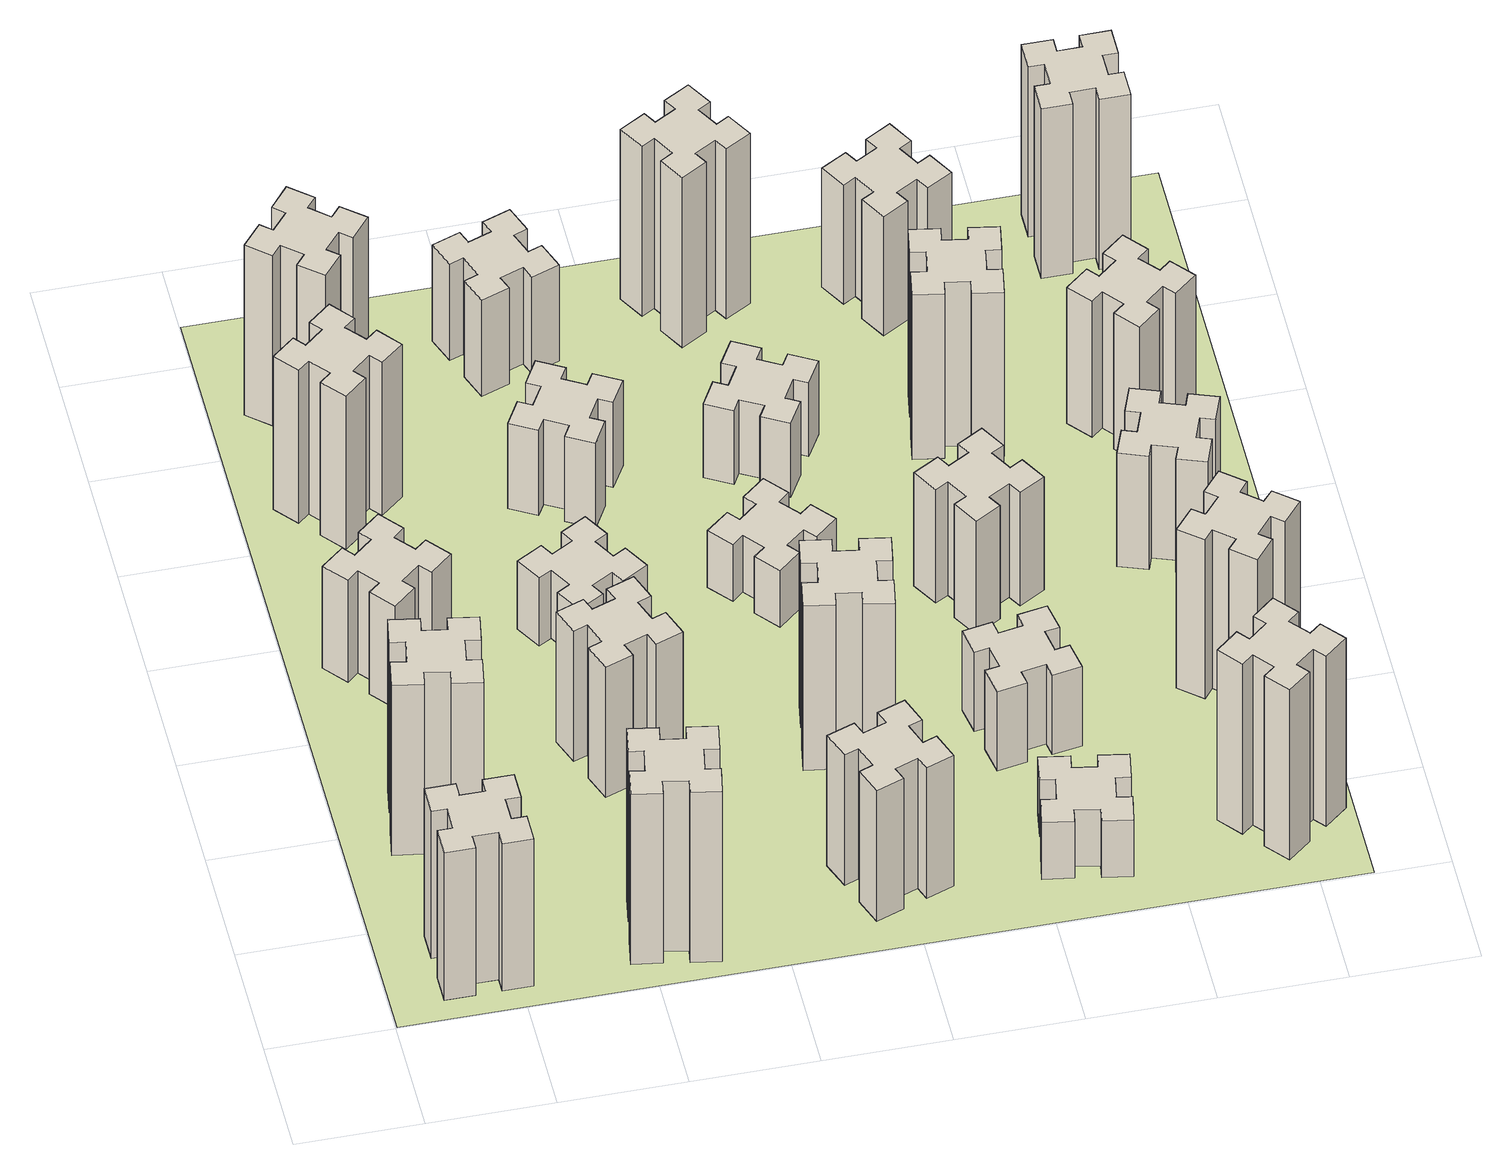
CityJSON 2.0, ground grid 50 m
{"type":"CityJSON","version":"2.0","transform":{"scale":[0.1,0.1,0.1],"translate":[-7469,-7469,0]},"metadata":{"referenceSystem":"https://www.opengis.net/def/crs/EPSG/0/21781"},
"CityObjects":{
"building1":{"type":"Building","attributes":{"class":"1000","function":"1000","usage":"1000","yearOfConstruction":2016,"roofType":"1000","measuredHeight":78,"storeysAboveGround":30,"storeysBelowGround":0},"geometry":[{"type":"Solid","lod":"1","boundaries":[[[[0,1,2,3,4,5,6,7,8,9,10,11,12,13,14,15,16,17,18,19]],[[17,16,20,21]],[[16,15,22,20]],[[15,14,23,22]],[[14,13,24,23]],[[13,12,25,24]],[[12,11,26,25]],[[11,10,27,26]],[[10,9,28,27]],[[9,8,29,28]],[[8,7,30,29]],[[7,6,31,30]],[[6,5,32,31]],[[5,4,33,32]],[[4,3,34,33]],[[3,2,35,34]],[[2,1,36,35]],[[1,0,37,36]],[[0,19,38,37]],[[19,18,39,38]],[[18,17,21,39]],[[24,25,26,27,28,29,30,31,32,33,34,35,36,37,38,39,21,20,22,23]]]]}]},
"building2":{"type":"Building","attributes":{"class":"1000","function":"1000","usage":"1000","yearOfConstruction":2016,"roofType":"1000","measuredHeight":90,"storeysAboveGround":30,"storeysBelowGround":0},"geometry":[{"type":"Solid","lod":"1","boundaries":[[[[40,41,42,43,44,45,46,47,48,49,50,51,52,53,54,55,56,57,58,59]],[[57,56,60,61]],[[56,55,62,60]],[[55,54,63,62]],[[54,53,64,63]],[[53,52,65,64]],[[52,51,66,65]],[[51,50,67,66]],[[50,49,68,67]],[[49,48,69,68]],[[48,47,70,69]],[[47,46,71,70]],[[46,45,72,71]],[[45,44,73,72]],[[44,43,74,73]],[[43,42,75,74]],[[42,41,76,75]],[[41,40,77,76]],[[40,59,78,77]],[[59,58,79,78]],[[58,57,61,79]],[[64,65,66,67,68,69,70,71,72,73,74,75,76,77,78,79,61,60,62,63]]]]}]},
"building3":{"type":"Building","attributes":{"class":"1000","function":"1000","usage":"1000","yearOfConstruction":2016,"roofType":"1000","measuredHeight":54,"storeysAboveGround":30,"storeysBelowGround":0},"geometry":[{"type":"Solid","lod":"1","boundaries":[[[[80,81,82,83,84,85,86,87,88,89,90,91,92,93,94,95,96,97,98,99]],[[97,96,100,101]],[[96,95,102,100]],[[95,94,103,102]],[[94,93,104,103]],[[93,92,105,104]],[[92,91,106,105]],[[91,90,107,106]],[[90,89,108,107]],[[89,88,109,108]],[[88,87,110,109]],[[87,86,111,110]],[[86,85,112,111]],[[85,84,113,112]],[[84,83,114,113]],[[83,82,115,114]],[[82,81,116,115]],[[81,80,117,116]],[[80,99,118,117]],[[99,98,119,118]],[[98,97,101,119]],[[104,105,106,107,108,109,110,111,112,113,114,115,116,117,118,119,101,100,102,103]]]]}]},
"building4":{"type":"Building","attributes":{"class":"1000","function":"1000","usage":"1000","yearOfConstruction":2016,"roofType":"1000","measuredHeight":81,"storeysAboveGround":30,"storeysBelowGround":0},"geometry":[{"type":"Solid","lod":"1","boundaries":[[[[120,121,122,123,124,125,126,127,128,129,130,131,132,133,134,135,136,137,138,139]],[[137,136,140,141]],[[136,135,142,140]],[[135,134,143,142]],[[134,133,144,143]],[[133,132,145,144]],[[132,131,146,145]],[[131,130,147,146]],[[130,129,148,147]],[[129,128,149,148]],[[128,127,150,149]],[[127,126,151,150]],[[126,125,152,151]],[[125,124,153,152]],[[124,123,154,153]],[[123,122,155,154]],[[122,121,156,155]],[[121,120,157,156]],[[120,139,158,157]],[[139,138,159,158]],[[138,137,141,159]],[[144,145,146,147,148,149,150,151,152,153,154,155,156,157,158,159,141,140,142,143]]]]}]},
"building5":{"type":"Building","attributes":{"class":"1000","function":"1000","usage":"1000","yearOfConstruction":2016,"roofType":"1000","measuredHeight":90,"storeysAboveGround":30,"storeysBelowGround":0},"geometry":[{"type":"Solid","lod":"1","boundaries":[[[[160,161,162,163,164,165,166,167,168,169,170,171,172,173,174,175,176,177,178,179]],[[177,176,180,181]],[[176,175,182,180]],[[175,174,183,182]],[[174,173,184,183]],[[173,172,185,184]],[[172,171,186,185]],[[171,170,187,186]],[[170,169,188,187]],[[169,168,189,188]],[[168,167,190,189]],[[167,166,191,190]],[[166,165,192,191]],[[165,164,193,192]],[[164,163,194,193]],[[163,162,195,194]],[[162,161,196,195]],[[161,160,197,196]],[[160,179,198,197]],[[179,178,199,198]],[[178,177,181,199]],[[184,185,186,187,188,189,190,191,192,193,194,195,196,197,198,199,181,180,182,183]]]]}]},
"building6":{"type":"Building","attributes":{"class":"1000","function":"1000","usage":"1000","yearOfConstruction":2016,"roofType":"1000","measuredHeight":90,"storeysAboveGround":30,"storeysBelowGround":0},"geometry":[{"type":"Solid","lod":"1","boundaries":[[[[200,201,202,203,204,205,206,207,208,209,210,211,212,213,214,215,216,217,218,219]],[[217,216,220,221]],[[216,215,222,220]],[[215,214,223,222]],[[214,213,224,223]],[[213,212,225,224]],[[212,211,226,225]],[[211,210,227,226]],[[210,209,228,227]],[[209,208,229,228]],[[208,207,230,229]],[[207,206,231,230]],[[206,205,232,231]],[[205,204,233,232]],[[204,203,234,233]],[[203,202,235,234]],[[202,201,236,235]],[[201,200,237,236]],[[200,219,238,237]],[[219,218,239,238]],[[218,217,221,239]],[[224,225,226,227,228,229,230,231,232,233,234,235,236,237,238,239,221,220,222,223]]]]}]},
"building7":{"type":"Building","attributes":{"class":"1000","function":"1000","usage":"1000","yearOfConstruction":2016,"roofType":"1000","measuredHeight":69,"storeysAboveGround":30,"storeysBelowGround":0},"geometry":[{"type":"Solid","lod":"1","boundaries":[[[[240,241,242,243,244,245,246,247,248,249,250,251,252,253,254,255,256,257,258,259]],[[257,256,260,261]],[[256,255,262,260]],[[255,254,263,262]],[[254,253,264,263]],[[253,252,265,264]],[[252,251,266,265]],[[251,250,267,266]],[[250,249,268,267]],[[249,248,269,268]],[[248,247,270,269]],[[247,246,271,270]],[[246,245,272,271]],[[245,244,273,272]],[[244,243,274,273]],[[243,242,275,274]],[[242,241,276,275]],[[241,240,277,276]],[[240,259,278,277]],[[259,258,279,278]],[[258,257,261,279]],[[264,265,266,267,268,269,270,271,272,273,274,275,276,277,278,279,261,260,262,263]]]]}]},
"building8":{"type":"Building","attributes":{"class":"1000","function":"1000","usage":"1000","yearOfConstruction":2016,"roofType":"1000","measuredHeight":36,"storeysAboveGround":30,"storeysBelowGround":0},"geometry":[{"type":"Solid","lod":"1","boundaries":[[[[280,281,282,283,284,285,286,287,288,289,290,291,292,293,294,295,296,297,298,299]],[[297,296,300,301]],[[296,295,302,300]],[[295,294,303,302]],[[294,293,304,303]],[[293,292,305,304]],[[292,291,306,305]],[[291,290,307,306]],[[290,289,308,307]],[[289,288,309,308]],[[288,287,310,309]],[[287,286,311,310]],[[286,285,312,311]],[[285,284,313,312]],[[284,283,314,313]],[[283,282,315,314]],[[282,281,316,315]],[[281,280,317,316]],[[280,299,318,317]],[[299,298,319,318]],[[298,297,301,319]],[[304,305,306,307,308,309,310,311,312,313,314,315,316,317,318,319,301,300,302,303]]]]}]},
"building9":{"type":"Building","attributes":{"class":"1000","function":"1000","usage":"1000","yearOfConstruction":2016,"roofType":"1000","measuredHeight":45,"storeysAboveGround":30,"storeysBelowGround":0},"geometry":[{"type":"Solid","lod":"1","boundaries":[[[[320,321,322,323,324,325,326,327,328,329,330,331,332,333,334,335,336,337,338,339]],[[337,336,340,341]],[[336,335,342,340]],[[335,334,343,342]],[[334,333,344,343]],[[333,332,345,344]],[[332,331,346,345]],[[331,330,347,346]],[[330,329,348,347]],[[329,328,349,348]],[[328,327,350,349]],[[327,326,351,350]],[[326,325,352,351]],[[325,324,353,352]],[[324,323,354,353]],[[323,322,355,354]],[[322,321,356,355]],[[321,320,357,356]],[[320,339,358,357]],[[339,338,359,358]],[[338,337,341,359]],[[344,345,346,347,348,349,350,351,352,353,354,355,356,357,358,359,341,340,342,343]]]]}]},
"building10":{"type":"Building","attributes":{"class":"1000","function":"1000","usage":"1000","yearOfConstruction":2016,"roofType":"1000","measuredHeight":69,"storeysAboveGround":30,"storeysBelowGround":0},"geometry":[{"type":"Solid","lod":"1","boundaries":[[[[360,361,362,363,364,365,366,367,368,369,370,371,372,373,374,375,376,377,378,379]],[[377,376,380,381]],[[376,375,382,380]],[[375,374,383,382]],[[374,373,384,383]],[[373,372,385,384]],[[372,371,386,385]],[[371,370,387,386]],[[370,369,388,387]],[[369,368,389,388]],[[368,367,390,389]],[[367,366,391,390]],[[366,365,392,391]],[[365,364,393,392]],[[364,363,394,393]],[[363,362,395,394]],[[362,361,396,395]],[[361,360,397,396]],[[360,379,398,397]],[[379,378,399,398]],[[378,377,381,399]],[[384,385,386,387,388,389,390,391,392,393,394,395,396,397,398,399,381,380,382,383]]]]}]},
"building11":{"type":"Building","attributes":{"class":"1000","function":"1000","usage":"1000","yearOfConstruction":2016,"roofType":"1000","measuredHeight":51,"storeysAboveGround":30,"storeysBelowGround":0},"geometry":[{"type":"Solid","lod":"1","boundaries":[[[[400,401,402,403,404,405,406,407,408,409,410,411,412,413,414,415,416,417,418,419]],[[417,416,420,421]],[[416,415,422,420]],[[415,414,423,422]],[[414,413,424,423]],[[413,412,425,424]],[[412,411,426,425]],[[411,410,427,426]],[[410,409,428,427]],[[409,408,429,428]],[[408,407,430,429]],[[407,406,431,430]],[[406,405,432,431]],[[405,404,433,432]],[[404,403,434,433]],[[403,402,435,434]],[[402,401,436,435]],[[401,400,437,436]],[[400,419,438,437]],[[419,418,439,438]],[[418,417,421,439]],[[424,425,426,427,428,429,430,431,432,433,434,435,436,437,438,439,421,420,422,423]]]]}]},
"building12":{"type":"Building","attributes":{"class":"1000","function":"1000","usage":"1000","yearOfConstruction":2016,"roofType":"1000","measuredHeight":87,"storeysAboveGround":30,"storeysBelowGround":0},"geometry":[{"type":"Solid","lod":"1","boundaries":[[[[440,441,442,443,444,445,446,447,448,449,450,451,452,453,454,455,456,457,458,459]],[[457,456,460,461]],[[456,455,462,460]],[[455,454,463,462]],[[454,453,464,463]],[[453,452,465,464]],[[452,451,466,465]],[[451,450,467,466]],[[450,449,468,467]],[[449,448,469,468]],[[448,447,470,469]],[[447,446,471,470]],[[446,445,472,471]],[[445,444,473,472]],[[444,443,474,473]],[[443,442,475,474]],[[442,441,476,475]],[[441,440,477,476]],[[440,459,478,477]],[[459,458,479,478]],[[458,457,461,479]],[[464,465,466,467,468,469,470,471,472,473,474,475,476,477,478,479,461,460,462,463]]]]}]},
"building13":{"type":"Building","attributes":{"class":"1000","function":"1000","usage":"1000","yearOfConstruction":2016,"roofType":"1000","measuredHeight":30,"storeysAboveGround":30,"storeysBelowGround":0},"geometry":[{"type":"Solid","lod":"1","boundaries":[[[[480,481,482,483,484,485,486,487,488,489,490,491,492,493,494,495,496,497,498,499]],[[497,496,500,501]],[[496,495,502,500]],[[495,494,503,502]],[[494,493,504,503]],[[493,492,505,504]],[[492,491,506,505]],[[491,490,507,506]],[[490,489,508,507]],[[489,488,509,508]],[[488,487,510,509]],[[487,486,511,510]],[[486,485,512,511]],[[485,484,513,512]],[[484,483,514,513]],[[483,482,515,514]],[[482,481,516,515]],[[481,480,517,516]],[[480,499,518,517]],[[499,498,519,518]],[[498,497,501,519]],[[504,505,506,507,508,509,510,511,512,513,514,515,516,517,518,519,501,500,502,503]]]]}]},
"building14":{"type":"Building","attributes":{"class":"1000","function":"1000","usage":"1000","yearOfConstruction":2016,"roofType":"1000","measuredHeight":39,"storeysAboveGround":30,"storeysBelowGround":0},"geometry":[{"type":"Solid","lod":"1","boundaries":[[[[520,521,522,523,524,525,526,527,528,529,530,531,532,533,534,535,536,537,538,539]],[[537,536,540,541]],[[536,535,542,540]],[[535,534,543,542]],[[534,533,544,543]],[[533,532,545,544]],[[532,531,546,545]],[[531,530,547,546]],[[530,529,548,547]],[[529,528,549,548]],[[528,527,550,549]],[[527,526,551,550]],[[526,525,552,551]],[[525,524,553,552]],[[524,523,554,553]],[[523,522,555,554]],[[522,521,556,555]],[[521,520,557,556]],[[520,539,558,557]],[[539,538,559,558]],[[538,537,541,559]],[[544,545,546,547,548,549,550,551,552,553,554,555,556,557,558,559,541,540,542,543]]]]}]},
"building15":{"type":"Building","attributes":{"class":"1000","function":"1000","usage":"1000","yearOfConstruction":2016,"roofType":"1000","measuredHeight":30,"storeysAboveGround":30,"storeysBelowGround":0},"geometry":[{"type":"Solid","lod":"1","boundaries":[[[[560,561,562,563,564,565,566,567,568,569,570,571,572,573,574,575,576,577,578,579]],[[577,576,580,581]],[[576,575,582,580]],[[575,574,583,582]],[[574,573,584,583]],[[573,572,585,584]],[[572,571,586,585]],[[571,570,587,586]],[[570,569,588,587]],[[569,568,589,588]],[[568,567,590,589]],[[567,566,591,590]],[[566,565,592,591]],[[565,564,593,592]],[[564,563,594,593]],[[563,562,595,594]],[[562,561,596,595]],[[561,560,597,596]],[[560,579,598,597]],[[579,578,599,598]],[[578,577,581,599]],[[584,585,586,587,588,589,590,591,592,593,594,595,596,597,598,599,581,580,582,583]]]]}]},
"building16":{"type":"Building","attributes":{"class":"1000","function":"1000","usage":"1000","yearOfConstruction":2016,"roofType":"1000","measuredHeight":90,"storeysAboveGround":30,"storeysBelowGround":0},"geometry":[{"type":"Solid","lod":"1","boundaries":[[[[600,601,602,603,604,605,606,607,608,609,610,611,612,613,614,615,616,617,618,619]],[[617,616,620,621]],[[616,615,622,620]],[[615,614,623,622]],[[614,613,624,623]],[[613,612,625,624]],[[612,611,626,625]],[[611,610,627,626]],[[610,609,628,627]],[[609,608,629,628]],[[608,607,630,629]],[[607,606,631,630]],[[606,605,632,631]],[[605,604,633,632]],[[604,603,634,633]],[[603,602,635,634]],[[602,601,636,635]],[[601,600,637,636]],[[600,619,638,637]],[[619,618,639,638]],[[618,617,621,639]],[[624,625,626,627,628,629,630,631,632,633,634,635,636,637,638,639,621,620,622,623]]]]}]},
"building17":{"type":"Building","attributes":{"class":"1000","function":"1000","usage":"1000","yearOfConstruction":2016,"roofType":"1000","measuredHeight":42,"storeysAboveGround":30,"storeysBelowGround":0},"geometry":[{"type":"Solid","lod":"1","boundaries":[[[[640,641,642,643,644,645,646,647,648,649,650,651,652,653,654,655,656,657,658,659]],[[657,656,660,661]],[[656,655,662,660]],[[655,654,663,662]],[[654,653,664,663]],[[653,652,665,664]],[[652,651,666,665]],[[651,650,667,666]],[[650,649,668,667]],[[649,648,669,668]],[[648,647,670,669]],[[647,646,671,670]],[[646,645,672,671]],[[645,644,673,672]],[[644,643,674,673]],[[643,642,675,674]],[[642,641,676,675]],[[641,640,677,676]],[[640,659,678,677]],[[659,658,679,678]],[[658,657,661,679]],[[664,665,666,667,668,669,670,671,672,673,674,675,676,677,678,679,661,660,662,663]]]]}]},
"building18":{"type":"Building","attributes":{"class":"1000","function":"1000","usage":"1000","yearOfConstruction":2016,"roofType":"1000","measuredHeight":60,"storeysAboveGround":30,"storeysBelowGround":0},"geometry":[{"type":"Solid","lod":"1","boundaries":[[[[680,681,682,683,684,685,686,687,688,689,690,691,692,693,694,695,696,697,698,699]],[[697,696,700,701]],[[696,695,702,700]],[[695,694,703,702]],[[694,693,704,703]],[[693,692,705,704]],[[692,691,706,705]],[[691,690,707,706]],[[690,689,708,707]],[[689,688,709,708]],[[688,687,710,709]],[[687,686,711,710]],[[686,685,712,711]],[[685,684,713,712]],[[684,683,714,713]],[[683,682,715,714]],[[682,681,716,715]],[[681,680,717,716]],[[680,699,718,717]],[[699,698,719,718]],[[698,697,701,719]],[[704,705,706,707,708,709,710,711,712,713,714,715,716,717,718,719,701,700,702,703]]]]}]},
"building19":{"type":"Building","attributes":{"class":"1000","function":"1000","usage":"1000","yearOfConstruction":2016,"roofType":"1000","measuredHeight":87,"storeysAboveGround":30,"storeysBelowGround":0},"geometry":[{"type":"Solid","lod":"1","boundaries":[[[[720,721,722,723,724,725,726,727,728,729,730,731,732,733,734,735,736,737,738,739]],[[737,736,740,741]],[[736,735,742,740]],[[735,734,743,742]],[[734,733,744,743]],[[733,732,745,744]],[[732,731,746,745]],[[731,730,747,746]],[[730,729,748,747]],[[729,728,749,748]],[[728,727,750,749]],[[727,726,751,750]],[[726,725,752,751]],[[725,724,753,752]],[[724,723,754,753]],[[723,722,755,754]],[[722,721,756,755]],[[721,720,757,756]],[[720,739,758,757]],[[739,738,759,758]],[[738,737,741,759]],[[744,745,746,747,748,749,750,751,752,753,754,755,756,757,758,759,741,740,742,743]]]]}]},
"building20":{"type":"Building","attributes":{"class":"1000","function":"1000","usage":"1000","yearOfConstruction":2016,"roofType":"1000","measuredHeight":90,"storeysAboveGround":30,"storeysBelowGround":0},"geometry":[{"type":"Solid","lod":"1","boundaries":[[[[760,761,762,763,764,765,766,767,768,769,770,771,772,773,774,775,776,777,778,779]],[[777,776,780,781]],[[776,775,782,780]],[[775,774,783,782]],[[774,773,784,783]],[[773,772,785,784]],[[772,771,786,785]],[[771,770,787,786]],[[770,769,788,787]],[[769,768,789,788]],[[768,767,790,789]],[[767,766,791,790]],[[766,765,792,791]],[[765,764,793,792]],[[764,763,794,793]],[[763,762,795,794]],[[762,761,796,795]],[[761,760,797,796]],[[760,779,798,797]],[[779,778,799,798]],[[778,777,781,799]],[[784,785,786,787,788,789,790,791,792,793,794,795,796,797,798,799,781,780,782,783]]]]}]},
"building21":{"type":"Building","attributes":{"class":"1000","function":"1000","usage":"1000","yearOfConstruction":2016,"roofType":"1000","measuredHeight":63,"storeysAboveGround":30,"storeysBelowGround":0},"geometry":[{"type":"Solid","lod":"1","boundaries":[[[[800,801,802,803,804,805,806,807,808,809,810,811,812,813,814,815,816,817,818,819]],[[817,816,820,821]],[[816,815,822,820]],[[815,814,823,822]],[[814,813,824,823]],[[813,812,825,824]],[[812,811,826,825]],[[811,810,827,826]],[[810,809,828,827]],[[809,808,829,828]],[[808,807,830,829]],[[807,806,831,830]],[[806,805,832,831]],[[805,804,833,832]],[[804,803,834,833]],[[803,802,835,834]],[[802,801,836,835]],[[801,800,837,836]],[[800,819,838,837]],[[819,818,839,838]],[[818,817,821,839]],[[824,825,826,827,828,829,830,831,832,833,834,835,836,837,838,839,821,820,822,823]]]]}]},
"building22":{"type":"Building","attributes":{"class":"1000","function":"1000","usage":"1000","yearOfConstruction":2016,"roofType":"1000","measuredHeight":84,"storeysAboveGround":30,"storeysBelowGround":0},"geometry":[{"type":"Solid","lod":"1","boundaries":[[[[840,841,842,843,844,845,846,847,848,849,850,851,852,853,854,855,856,857,858,859]],[[857,856,860,861]],[[856,855,862,860]],[[855,854,863,862]],[[854,853,864,863]],[[853,852,865,864]],[[852,851,866,865]],[[851,850,867,866]],[[850,849,868,867]],[[849,848,869,868]],[[848,847,870,869]],[[847,846,871,870]],[[846,845,872,871]],[[845,844,873,872]],[[844,843,874,873]],[[843,842,875,874]],[[842,841,876,875]],[[841,840,877,876]],[[840,859,878,877]],[[859,858,879,878]],[[858,857,861,879]],[[864,865,866,867,868,869,870,871,872,873,874,875,876,877,878,879,861,860,862,863]]]]}]},
"building23":{"type":"Building","attributes":{"class":"1000","function":"1000","usage":"1000","yearOfConstruction":2016,"roofType":"1000","measuredHeight":60,"storeysAboveGround":30,"storeysBelowGround":0},"geometry":[{"type":"Solid","lod":"1","boundaries":[[[[880,881,882,883,884,885,886,887,888,889,890,891,892,893,894,895,896,897,898,899]],[[897,896,900,901]],[[896,895,902,900]],[[895,894,903,902]],[[894,893,904,903]],[[893,892,905,904]],[[892,891,906,905]],[[891,890,907,906]],[[890,889,908,907]],[[889,888,909,908]],[[888,887,910,909]],[[887,886,911,910]],[[886,885,912,911]],[[885,884,913,912]],[[884,883,914,913]],[[883,882,915,914]],[[882,881,916,915]],[[881,880,917,916]],[[880,899,918,917]],[[899,898,919,918]],[[898,897,901,919]],[[904,905,906,907,908,909,910,911,912,913,914,915,916,917,918,919,901,900,902,903]]]]}]},
"building24":{"type":"Building","attributes":{"class":"1000","function":"1000","usage":"1000","yearOfConstruction":2016,"roofType":"1000","measuredHeight":72,"storeysAboveGround":30,"storeysBelowGround":0},"geometry":[{"type":"Solid","lod":"1","boundaries":[[[[920,921,922,923,924,925,926,927,928,929,930,931,932,933,934,935,936,937,938,939]],[[937,936,940,941]],[[936,935,942,940]],[[935,934,943,942]],[[934,933,944,943]],[[933,932,945,944]],[[932,931,946,945]],[[931,930,947,946]],[[930,929,948,947]],[[929,928,949,948]],[[928,927,950,949]],[[927,926,951,950]],[[926,925,952,951]],[[925,924,953,952]],[[924,923,954,953]],[[923,922,955,954]],[[922,921,956,955]],[[921,920,957,956]],[[920,939,958,957]],[[939,938,959,958]],[[938,937,941,959]],[[944,945,946,947,948,949,950,951,952,953,954,955,956,957,958,959,941,940,942,943]]]]}]},
"building25":{"type":"Building","attributes":{"class":"1000","function":"1000","usage":"1000","yearOfConstruction":2016,"roofType":"1000","measuredHeight":90,"storeysAboveGround":30,"storeysBelowGround":0},"geometry":[{"type":"Solid","lod":"1","boundaries":[[[[960,961,962,963,964,965,966,967,968,969,970,971,972,973,974,975,976,977,978,979]],[[977,976,980,981]],[[976,975,982,980]],[[975,974,983,982]],[[974,973,984,983]],[[973,972,985,984]],[[972,971,986,985]],[[971,970,987,986]],[[970,969,988,987]],[[969,968,989,988]],[[968,967,990,989]],[[967,966,991,990]],[[966,965,992,991]],[[965,964,993,992]],[[964,963,994,993]],[[963,962,995,994]],[[962,961,996,995]],[[961,960,997,996]],[[960,979,998,997]],[[979,978,999,998]],[[978,977,981,999]],[[984,985,986,987,988,989,990,991,992,993,994,995,996,997,998,999,981,980,982,983]]]]}]},
"landuse1":{"type":"LandUse","attributes":{"name":"plot1","function":"1010"},"geometry":[{"type":"MultiSurface","lod":"1","boundaries":[[[1000,1001,1002,1003]]]}]}
},
"vertices":[
[265,325,0],[265,225,0],[205,225,0],[205,105,0],[325,105,0],[325,165,0],[425,165,0],[425,105,0],[545,105,0],[545,225,0],[485,225,0],[485,325,0],[545,325,0],[545,445,0],[425,445,0],[425,385,0],[325,385,0],[325,445,0],[205,445,0],[205,325,0],[325,385,780],[325,445,780],[425,385,780],[425,445,780],[545,445,780],[545,325,780],[485,325,780],[485,225,780],[545,225,780],[545,105,780],[425,105,780],[425,165,780],[325,165,780],[325,105,780],[205,105,780],[205,225,780],[265,225,780],[265,325,780],[205,325,780],[205,445,780],
[475,947,0],[492,1045,0],[551,1035,0],[572,1153,0],[454,1174,0],[444,1115,0],[345,1132,0],[356,1191,0],[237,1212,0],[217,1094,0],[276,1084,0],[258,985,0],[199,996,0],[178,877,0],[297,857,0],[307,916,0],[405,898,0],[395,839,0],[513,818,0],[534,937,0],[405,898,900],[395,839,900],[307,916,900],[297,857,900],[178,877,900],[199,996,900],[258,985,900],[276,1084,900],[217,1094,900],[237,1212,900],[356,1191,900],[345,1132,900],[444,1115,900],[454,1174,900],[572,1153,900],[551,1035,900],[492,1045,900],[475,947,900],[534,937,900],[513,818,900],
[492,1888,0],[427,1964,0],[473,2003,0],[396,2095,0],[304,2018,0],[343,1972,0],[266,1907,0],[228,1953,0],[136,1876,0],[213,1784,0],[259,1823,0],[323,1746,0],[277,1708,0],[354,1616,0],[446,1693,0],[408,1739,0],[484,1803,0],[523,1757,0],[615,1834,0],[538,1926,0],[484,1803,540],[523,1757,540],[408,1739,540],[446,1693,540],[354,1616,540],[277,1708,540],[323,1746,540],[259,1823,540],[213,1784,540],[136,1876,540],[228,1953,540],[266,1907,540],[343,1972,540],[304,2018,540],[396,2095,540],[473,2003,540],[427,1964,540],[492,1888,540],[538,1926,540],[615,1834,540],
[343,2812,0],[266,2747,0],[228,2793,0],[136,2716,0],[213,2624,0],[259,2663,0],[323,2586,0],[277,2548,0],[354,2456,0],[446,2533,0],[408,2579,0],[484,2643,0],[523,2597,0],[615,2674,0],[538,2766,0],[492,2728,0],[427,2804,0],[473,2843,0],[396,2935,0],[304,2858,0],[427,2804,810],[473,2843,810],[492,2728,810],[538,2766,810],[615,2674,810],[523,2597,810],[484,2643,810],[408,2579,810],[446,2533,810],[354,2456,810],[277,2548,810],[323,2586,810],[259,2663,810],[213,2624,810],[136,2716,810],[228,2793,810],[266,2747,810],[343,2812,810],[304,2858,810],[396,2935,810],
[1016,344,0],[998,245,0],[939,256,0],[918,137,0],[1037,117,0],[1047,176,0],[1145,158,0],[1135,99,0],[1253,78,0],[1274,197,0],[1215,207,0],[1232,305,0],[1291,295,0],[1312,413,0],[1194,434,0],[1184,375,0],[1085,392,0],[1096,451,0],[977,472,0],[957,354,0],[1085,392,900],[1096,451,900],[1184,375,900],[1194,434,900],[1312,413,900],[1291,295,900],[1232,305,900],[1215,207,900],[1274,197,900],[1253,78,900],[1135,99,900],[1145,158,900],[1047,176,900],[1037,117,900],[918,137,900],[939,256,900],[998,245,900],[1016,344,900],[957,354,900],[977,472,900],
[484,3287,0],[408,3352,0],[446,3398,0],[354,3475,0],[277,3383,0],[323,3344,0],[259,3268,0],[213,3306,0],[136,3214,0],[228,3137,0],[266,3183,0],[343,3119,0],[304,3073,0],[396,2996,0],[473,3088,0],[427,3126,0],[492,3203,0],[538,3164,0],[615,3256,0],[523,3333,0],[492,3203,900],[538,3164,900],[427,3126,900],[473,3088,900],[396,2996,900],[304,3073,900],[343,3119,900],[266,3183,900],[228,3137,900],[136,3214,900],[213,3306,900],[259,3268,900],[323,3344,900],[277,3383,900],[354,3475,900],[446,3398,900],[408,3352,900],[484,3287,900],[523,3333,900],[615,3256,900],
[1236,1206,0],[1202,1300,0],[1258,1320,0],[1217,1433,0],[1104,1392,0],[1125,1336,0],[1031,1302,0],[1010,1358,0],[897,1317,0],[939,1204,0],[995,1225,0],[1029,1131,0],[973,1110,0],[1014,997,0],[1127,1039,0],[1106,1095,0],[1200,1129,0],[1220,1073,0],[1333,1114,0],[1292,1227,0],[1200,1129,690],[1220,1073,690],[1106,1095,690],[1127,1039,690],[1014,997,690],[973,1110,690],[1029,1131,690],[995,1225,690],[939,1204,690],[897,1317,690],[1010,1358,690],[1031,1302,690],[1125,1336,690],[1104,1392,690],[1217,1433,690],[1258,1320,690],[1202,1300,690],[1236,1206,690],[1292,1227,690],[1333,1114,690],
[995,1844,0],[1045,1757,0],[993,1727,0],[1053,1623,0],[1157,1683,0],[1127,1735,0],[1214,1785,0],[1244,1733,0],[1348,1793,0],[1288,1897,0],[1236,1867,0],[1186,1954,0],[1238,1984,0],[1178,2088,0],[1074,2028,0],[1104,1976,0],[1017,1926,0],[987,1978,0],[883,1918,0],[943,1814,0],[1017,1926,360],[987,1978,360],[1104,1976,360],[1074,2028,360],[1178,2088,360],[1238,1984,360],[1186,1954,360],[1236,1867,360],[1288,1897,360],[1348,1793,360],[1244,1733,360],[1214,1785,360],[1127,1735,360],[1157,1683,360],[1053,1623,360],[993,1727,360],[1045,1757,360],[995,1844,360],[943,1814,360],[883,1918,360],
[1117,2525,0],[1204,2475,0],[1174,2423,0],[1278,2363,0],[1338,2467,0],[1286,2497,0],[1336,2584,0],[1388,2554,0],[1448,2658,0],[1344,2718,0],[1314,2666,0],[1227,2716,0],[1257,2768,0],[1153,2828,0],[1093,2724,0],[1145,2694,0],[1095,2607,0],[1043,2637,0],[983,2533,0],[1087,2473,0],[1095,2607,450],[1043,2637,450],[1145,2694,450],[1093,2724,450],[1153,2828,450],[1257,2768,450],[1227,2716,450],[1314,2666,450],[1344,2718,450],[1448,2658,450],[1388,2554,450],[1336,2584,450],[1286,2497,450],[1338,2467,450],[1278,2363,450],[1174,2423,450],[1204,2475,450],[1117,2525,450],[1087,2473,450],[983,2533,450],
[1835,385,0],[1869,291,0],[1813,270,0],[1854,157,0],[1967,199,0],[1946,255,0],[2040,289,0],[2060,233,0],[2173,274,0],[2132,387,0],[2076,366,0],[2042,460,0],[2098,480,0],[2057,593,0],[1944,552,0],[1965,496,0],[1871,462,0],[1850,518,0],[1737,477,0],[1779,364,0],[1871,462,690],[1850,518,690],[1965,496,690],[1944,552,690],[2057,593,690],[2098,480,690],[2042,460,690],[2076,366,690],[2132,387,690],[2173,274,690],[2060,233,690],[2040,289,690],[1946,255,690],[1967,199,690],[1854,157,690],[1813,270,690],[1869,291,690],[1835,385,690],[1779,364,690],[1737,477,690],
[1125,3456,0],[1031,3422,0],[1010,3478,0],[897,3437,0],[939,3324,0],[995,3345,0],[1029,3251,0],[973,3230,0],[1014,3117,0],[1127,3159,0],[1106,3215,0],[1200,3249,0],[1220,3193,0],[1333,3234,0],[1292,3347,0],[1236,3326,0],[1202,3420,0],[1258,3440,0],[1217,3553,0],[1104,3512,0],[1202,3420,510],[1258,3440,510],[1236,3326,510],[1292,3347,510],[1333,3234,510],[1220,3193,510],[1200,3249,510],[1106,3215,510],[1127,3159,510],[1014,3117,510],[973,3230,510],[1029,3251,510],[995,3345,510],[939,3324,510],[897,3437,510],[1010,3478,510],[1031,3422,510],[1125,3456,510],[1104,3512,510],[1217,3553,510],
[2055,1047,0],[2072,1145,0],[2131,1135,0],[2152,1253,0],[2034,1274,0],[2024,1215,0],[1925,1232,0],[1936,1291,0],[1817,1312,0],[1797,1194,0],[1856,1184,0],[1838,1085,0],[1779,1096,0],[1758,977,0],[1877,957,0],[1887,1016,0],[1985,998,0],[1975,939,0],[2093,918,0],[2114,1037,0],[1985,998,870],[1975,939,870],[1887,1016,870],[1877,957,870],[1758,977,870],[1779,1096,870],[1838,1085,870],[1856,1184,870],[1797,1194,870],[1817,1312,870],[1936,1291,870],[1925,1232,870],[2024,1215,870],[2034,1274,870],[2152,1253,870],[2131,1135,870],[2072,1145,870],[2055,1047,870],[2114,1037,870],[2093,918,870],
[1972,1988,0],[1907,2064,0],[1953,2103,0],[1876,2195,0],[1784,2118,0],[1823,2072,0],[1746,2007,0],[1708,2053,0],[1616,1976,0],[1693,1884,0],[1739,1923,0],[1803,1846,0],[1757,1808,0],[1834,1716,0],[1926,1793,0],[1888,1839,0],[1964,1903,0],[2003,1857,0],[2095,1934,0],[2018,2026,0],[1964,1903,300],[2003,1857,300],[1888,1839,300],[1926,1793,300],[1834,1716,300],[1757,1808,300],[1803,1846,300],[1739,1923,300],[1693,1884,300],[1616,1976,300],[1708,2053,300],[1746,2007,300],[1823,2072,300],[1784,2118,300],[1876,2195,300],[1953,2103,300],[1907,2064,300],[1972,1988,300],[2018,2026,300],[2095,1934,300],
[2026,2497,0],[2076,2584,0],[2128,2554,0],[2188,2658,0],[2084,2718,0],[2054,2666,0],[1967,2716,0],[1997,2768,0],[1893,2828,0],[1833,2724,0],[1885,2694,0],[1835,2607,0],[1783,2637,0],[1723,2533,0],[1827,2473,0],[1857,2525,0],[1944,2475,0],[1914,2423,0],[2018,2363,0],[2078,2467,0],[1944,2475,390],[1914,2423,390],[1857,2525,390],[1827,2473,390],[1723,2533,390],[1783,2637,390],[1835,2607,390],[1885,2694,390],[1833,2724,390],[1893,2828,390],[1997,2768,390],[1967,2716,390],[2054,2666,390],[2084,2718,390],[2188,2658,390],[2128,2554,390],[2076,2584,390],[2026,2497,390],[2078,2467,390],[2018,2363,390],
[2596,444,0],[2578,345,0],[2519,356,0],[2498,237,0],[2617,217,0],[2627,276,0],[2725,258,0],[2715,199,0],[2833,178,0],[2854,297,0],[2795,307,0],[2812,405,0],[2871,395,0],[2892,513,0],[2774,534,0],[2764,475,0],[2665,492,0],[2676,551,0],[2557,572,0],[2537,454,0],[2665,492,300],[2676,551,300],[2764,475,300],[2774,534,300],[2892,513,300],[2871,395,300],[2812,405,300],[2795,307,300],[2854,297,300],[2833,178,300],[2715,199,300],[2725,258,300],[2627,276,300],[2617,217,300],[2498,237,300],[2519,356,300],[2578,345,300],[2596,444,300],[2537,454,300],[2557,572,300],
[1844,3556,0],[1757,3506,0],[1727,3558,0],[1623,3498,0],[1683,3394,0],[1735,3424,0],[1785,3337,0],[1733,3307,0],[1793,3203,0],[1897,3263,0],[1867,3315,0],[1954,3365,0],[1984,3313,0],[2088,3373,0],[2028,3477,0],[1976,3447,0],[1926,3534,0],[1978,3564,0],[1918,3668,0],[1814,3608,0],[1926,3534,900],[1978,3564,900],[1976,3447,900],[2028,3477,900],[2088,3373,900],[1984,3313,900],[1954,3365,900],[1867,3315,900],[1897,3263,900],[1793,3203,900],[1733,3307,900],[1785,3337,900],[1735,3424,900],[1683,3394,900],[1623,3498,900],[1727,3558,900],[1757,3506,900],[1844,3556,900],[1814,3608,900],[1918,3668,900],
[2625,1132,0],[2527,1115,0],[2517,1174,0],[2398,1153,0],[2419,1035,0],[2478,1045,0],[2496,947,0],[2437,937,0],[2457,818,0],[2576,839,0],[2565,898,0],[2664,916,0],[2674,857,0],[2792,877,0],[2771,996,0],[2712,985,0],[2695,1084,0],[2754,1094,0],[2733,1212,0],[2615,1191,0],[2695,1084,420],[2754,1094,420],[2712,985,420],[2771,996,420],[2792,877,420],[2674,857,420],[2664,916,420],[2565,898,420],[2576,839,420],[2457,818,420],[2437,937,420],[2496,947,420],[2478,1045,420],[2419,1035,420],[2398,1153,420],[2517,1174,420],[2527,1115,420],[2625,1132,420],[2615,1191,420],[2733,1212,420],
[2475,1744,0],[2525,1657,0],[2473,1627,0],[2533,1523,0],[2637,1583,0],[2607,1635,0],[2694,1685,0],[2724,1633,0],[2828,1693,0],[2768,1797,0],[2716,1767,0],[2666,1854,0],[2718,1884,0],[2658,1988,0],[2554,1928,0],[2584,1876,0],[2497,1826,0],[2467,1878,0],[2363,1818,0],[2423,1714,0],[2497,1826,600],[2467,1878,600],[2584,1876,600],[2554,1928,600],[2658,1988,600],[2718,1884,600],[2666,1854,600],[2716,1767,600],[2768,1797,600],[2828,1693,600],[2724,1633,600],[2694,1685,600],[2607,1635,600],[2637,1583,600],[2533,1523,600],[2473,1627,600],[2525,1657,600],[2475,1744,600],[2423,1714,600],[2363,1818,600],
[2596,2664,0],[2578,2565,0],[2519,2576,0],[2498,2457,0],[2617,2437,0],[2627,2496,0],[2725,2478,0],[2715,2419,0],[2833,2398,0],[2854,2517,0],[2795,2527,0],[2812,2625,0],[2871,2615,0],[2892,2733,0],[2774,2754,0],[2764,2695,0],[2665,2712,0],[2676,2771,0],[2557,2792,0],[2537,2674,0],[2665,2712,870],[2676,2771,870],[2764,2695,870],[2774,2754,870],[2892,2733,870],[2871,2615,870],[2812,2625,870],[2795,2527,870],[2854,2517,870],[2833,2398,870],[2715,2419,870],[2725,2478,870],[2627,2496,870],[2617,2437,870],[2498,2457,870],[2519,2576,870],[2578,2565,870],[2596,2664,870],[2537,2674,870],[2557,2792,870],
[3468,259,0],[3544,323,0],[3583,277,0],[3675,354,0],[3598,446,0],[3552,408,0],[3487,484,0],[3533,523,0],[3456,615,0],[3364,538,0],[3403,492,0],[3326,427,0],[3288,473,0],[3196,396,0],[3273,304,0],[3319,343,0],[3383,266,0],[3337,228,0],[3414,136,0],[3506,213,0],[3383,266,900],[3337,228,900],[3319,343,900],[3273,304,900],[3196,396,900],[3288,473,900],[3326,427,900],[3403,492,900],[3364,538,900],[3456,615,900],[3533,523,900],[3487,484,900],[3552,408,900],[3598,446,900],[3675,354,900],[3583,277,900],[3544,323,900],[3468,259,900],[3506,213,900],[3414,136,900],
[2716,3347,0],[2666,3434,0],[2718,3464,0],[2658,3568,0],[2554,3508,0],[2584,3456,0],[2497,3406,0],[2467,3458,0],[2363,3398,0],[2423,3294,0],[2475,3324,0],[2525,3237,0],[2473,3207,0],[2533,3103,0],[2637,3163,0],[2607,3215,0],[2694,3265,0],[2724,3213,0],[2828,3273,0],[2768,3377,0],[2694,3265,630],[2724,3213,630],[2607,3215,630],[2637,3163,630],[2533,3103,630],[2473,3207,630],[2525,3237,630],[2475,3324,630],[2423,3294,630],[2363,3398,630],[2467,3458,630],[2497,3406,630],[2584,3456,630],[2554,3508,630],[2658,3568,630],[2718,3464,630],[2666,3434,630],[2716,3347,630],[2768,3377,630],[2828,3273,630],
[3487,1006,0],[3552,1083,0],[3598,1044,0],[3675,1136,0],[3583,1213,0],[3544,1167,0],[3468,1232,0],[3506,1278,0],[3414,1355,0],[3337,1263,0],[3383,1224,0],[3319,1148,0],[3273,1186,0],[3196,1094,0],[3288,1017,0],[3326,1063,0],[3403,999,0],[3364,953,0],[3456,876,0],[3533,968,0],[3403,999,840],[3364,953,840],[3326,1063,840],[3288,1017,840],[3196,1094,840],[3273,1186,840],[3319,1148,840],[3383,1224,840],[3337,1263,840],[3414,1355,840],[3506,1278,840],[3468,1232,840],[3544,1167,840],[3583,1213,840],[3675,1136,840],[3598,1044,840],[3552,1083,840],[3487,1006,840],[3533,968,840],[3456,876,840],
[3420,1942,0],[3326,1976,0],[3347,2032,0],[3234,2073,0],[3193,1960,0],[3249,1940,0],[3215,1846,0],[3159,1867,0],[3117,1754,0],[3230,1713,0],[3251,1769,0],[3345,1735,0],[3324,1679,0],[3437,1637,0],[3478,1750,0],[3422,1771,0],[3456,1865,0],[3512,1844,0],[3553,1957,0],[3440,1998,0],[3456,1865,600],[3512,1844,600],[3422,1771,600],[3478,1750,600],[3437,1637,600],[3324,1679,600],[3345,1735,600],[3251,1769,600],[3230,1713,600],[3117,1754,600],[3159,1867,600],[3215,1846,600],[3249,1940,600],[3193,1960,600],[3234,2073,600],[3347,2032,600],[3326,1976,600],[3420,1942,600],[3440,1998,600],[3553,1957,600],
[3219,2463,0],[3283,2386,0],[3237,2348,0],[3314,2256,0],[3406,2333,0],[3368,2379,0],[3444,2443,0],[3483,2397,0],[3575,2474,0],[3498,2566,0],[3452,2528,0],[3387,2604,0],[3433,2643,0],[3356,2735,0],[3264,2658,0],[3303,2612,0],[3226,2547,0],[3188,2593,0],[3096,2516,0],[3173,2424,0],[3226,2547,720],[3188,2593,720],[3303,2612,720],[3264,2658,720],[3356,2735,720],[3433,2643,720],[3387,2604,720],[3452,2528,720],[3498,2566,720],[3575,2474,720],[3483,2397,720],[3444,2443,720],[3368,2379,720],[3406,2333,720],[3314,2256,720],[3237,2348,720],[3283,2386,720],[3219,2463,720],[3173,2424,720],[3096,2516,720],
[3285,3325,0],[3385,3325,0],[3385,3265,0],[3505,3265,0],[3505,3385,0],[3445,3385,0],[3445,3485,0],[3505,3485,0],[3505,3605,0],[3385,3605,0],[3385,3545,0],[3285,3545,0],[3285,3605,0],[3165,3605,0],[3165,3485,0],[3225,3485,0],[3225,3385,0],[3165,3385,0],[3165,3265,0],[3285,3265,0],[3225,3385,900],[3165,3385,900],[3225,3485,900],[3165,3485,900],[3165,3605,900],[3285,3605,900],[3285,3545,900],[3385,3545,900],[3385,3605,900],[3505,3605,900],[3505,3485,900],[3445,3485,900],[3445,3385,900],[3505,3385,900],[3505,3265,900],[3385,3265,900],[3385,3325,900],[3285,3325,900],[3285,3265,900],[3165,3265,900],
[5,3705,0],[3705,3705,0],[3705,5,0],[5,5,0]
]}
